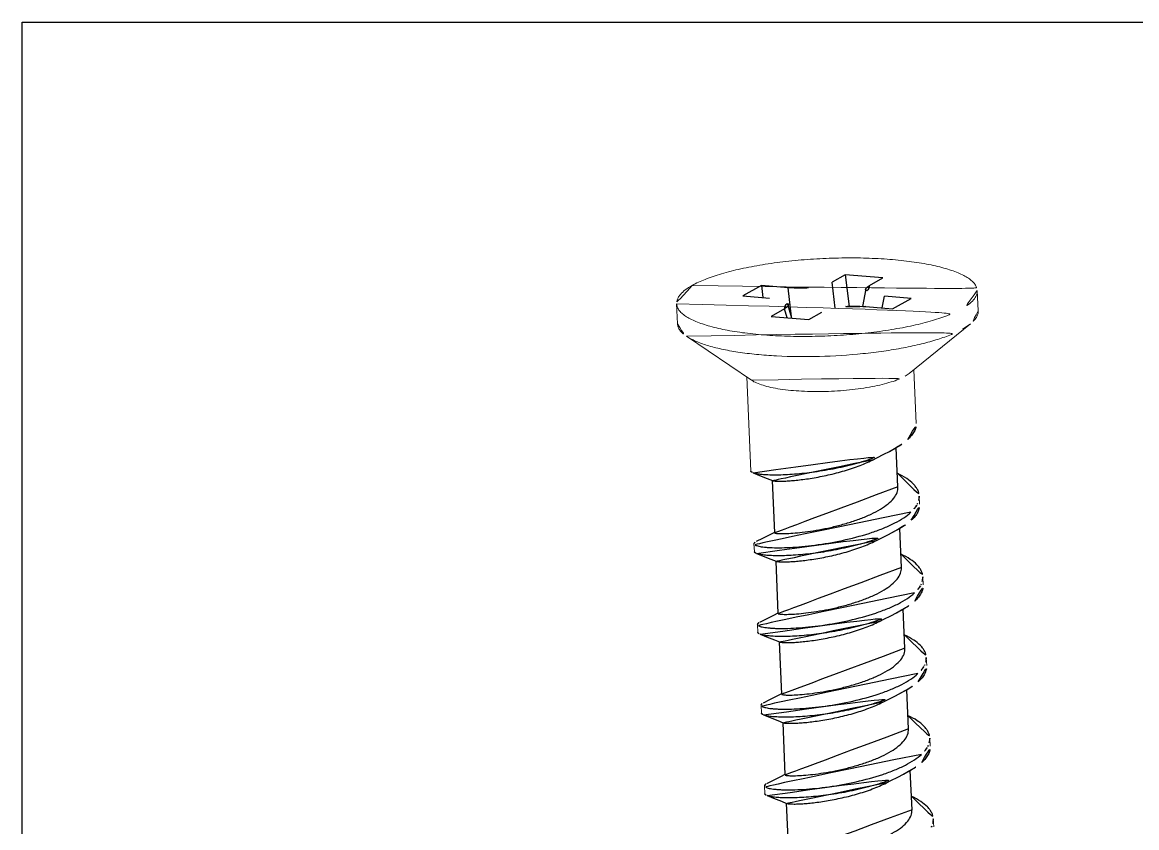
# Model space of a CAD drawing. Extents: x 16296675204 to 16296683393, y -37409618576 to -37409617244.
# Drawn here: x 16296675477.9 to 16296675504.55, y -37409618138.15 to -37409618118.88 of the extents above; entities that cross this region are included whole.
import ezdxf

# ---------------------------------------------------------------- set-up
doc = ezdxf.new("R2010")
doc.units = 0
doc.header["$LTSCALE"] = 10
doc.header["$MEASUREMENT"] = 0
doc.linetypes.add('ACAD_ISO02W100', pattern=[15, 12, -3])
doc.layers.get('0').update_dxf_attribs({"linetype": 'CONTINUOUS'})
doc.layers.add('虚线', color=8, linetype='ACAD_ISO02W100', lineweight=20)

msp = doc.modelspace()

# ---------------------------------------------------------------- linework, layer by layer
at = {"color": 7, "linetype": 'Continuous'}
for p, q in [((16296675497.58255, -37409618124.917809), (16296675497.26734, -37409618125.095192)), ((16296675498.478279, -37409618124.995689), (16296675497.58255, -37409618124.917809)), ((16296675497.58255, -37409618124.917809), (16296675497.67277, -37409618125.675339)), ((16296675495.575029, -37409618125.174606), (16296675495.13241, -37409618125.423691)), ((16296675496.212931, -37409618125.230072), (16296675495.575029, -37409618125.174606)), ((16296675495.575029, -37409618125.174606), (16296675495.60964, -37409618125.465187)), ((16296675496.295271, -37409618125.921387), (16296675496.212931, -37409618125.230072)), ((16296675497.34127, -37409618125.715919), (16296675497.26734, -37409618125.095192)), ((16296675498.163071, -37409618125.173073), (16296675498.478279, -37409618124.995689)), ((16296675495.13241, -37409618125.423691), (16296675495.770309, -37409618125.479156)), ((16296675497.999599, -37409618125.676041), (16296675498.081551, -37409618125.255623)), ((16296675498.464939, -37409618125.71344), (16296675498.52005, -37409618125.430656)), ((16296675499.157949, -37409618125.48613), (16296675498.52005, -37409618125.430656)), ((16296675498.71533, -37409618125.735207), (16296675499.157949, -37409618125.48613)), ((16296675496.127291, -37409618125.736748), (16296675495.81208, -37409618125.914131)), ((16296675496.18977, -37409618125.946968), (16296675496.127291, -37409618125.736748)), ((16296675496.305861, -37409618125.957062), (16296675496.2078, -37409618125.62709)), ((16296675498.077431, -37409618125.679749), (16296675498.71533, -37409618125.735207)), ((16296675495.81208, -37409618125.914131), (16296675496.707809, -37409618125.992012)), ((16296675496.707809, -37409618125.992012), (16296675497.02302, -37409618125.814629)), ((16296675498.843769, -37409618129.993179), (16296675498.803089, -37409618129.056686)), ((16296675495.71822, -37409618129.791611), (16296675495.843731, -37409618129.842087)), ((16296675495.834221, -37409618129.838257), (16296675495.88855, -37409618131.088753)), ((16296675498.92766, -37409618131.923866), (16296675498.886959, -37409618130.987244)), ((16296675495.802111, -37409618131.722313), (16296675495.92761, -37409618131.772781)), ((16296675495.9181, -37409618131.768959), (16296675495.972429, -37409618133.01944)), ((16296675499.011551, -37409618133.854568), (16296675498.97085, -37409618132.917923)), ((16296675495.88599, -37409618133.653), (16296675496.011499, -37409618133.703484)), ((16296675496.00198, -37409618133.699654), (16296675496.056311, -37409618134.950127)), ((16296675499.09543, -37409618135.785263), (16296675499.054741, -37409618134.848747)), ((16296675495.969879, -37409618135.583687), (16296675496.095381, -37409618135.634171)), ((16296675496.085871, -37409618135.630348), (16296675496.1402, -37409618136.880829)), ((16296675499.17931, -37409618137.71595), (16296675499.13862, -37409618136.779289)), ((16296675496.053761, -37409618137.514389), (16296675496.17927, -37409618137.564873)), ((16296675496.16975, -37409618137.561043), (16296675496.224079, -37409618138.811523))]:
    msp.add_line(p, q, dxfattribs=at)
msp.add_lwpolyline([(16296675531.21262, -37409618201.218651), (16296675477.89625, -37409618201.218651), (16296675477.89625, -37409618118.878937), (16296675531.21262, -37409618118.878937)], close=True)
for points in [[(16296675498.23077, -37409618129.350327), (16296675498.340071, -37409618129.29493), (16296675498.50156, -37409618129.214371), (16296675498.64015, -37409618129.146187)], [(16296675495.37623, -37409618129.657623), (16296675495.53376, -37409618129.718803), (16296675495.71822, -37409618129.791611)], [(16296675495.8867, -37409618131.085114), (16296675495.78046, -37409618131.138992), (16296675495.60294, -37409618131.2276), (16296675495.44776, -37409618131.30397)], [(16296675498.314659, -37409618131.281021), (16296675498.42395, -37409618131.225616), (16296675498.585449, -37409618131.145073), (16296675498.72403, -37409618131.076881)], [(16296675495.460119, -37409618131.58831), (16296675495.617649, -37409618131.64949), (16296675495.802111, -37409618131.722313)], [(16296675495.970591, -37409618133.015808), (16296675495.86434, -37409618133.069687), (16296675495.686819, -37409618133.158287), (16296675495.531651, -37409618133.234657)], [(16296675498.39854, -37409618133.211723), (16296675498.507839, -37409618133.156319), (16296675498.669331, -37409618133.07576), (16296675498.80792, -37409618133.007568)], [(16296675495.544001, -37409618133.518997), (16296675495.70153, -37409618133.580177), (16296675495.88599, -37409618133.653)], [(16296675496.05447, -37409618134.946503), (16296675495.948231, -37409618135.000381), (16296675495.77071, -37409618135.088989), (16296675495.61553, -37409618135.165352)], [(16296675498.48243, -37409618135.14241), (16296675498.591721, -37409618135.087013), (16296675498.75322, -37409618135.006447), (16296675498.8918, -37409618134.938263)], [(16296675495.62789, -37409618135.449699), (16296675495.785419, -37409618135.51088), (16296675495.969879, -37409618135.583687)], [(16296675496.138359, -37409618136.877197), (16296675496.03211, -37409618136.931084), (16296675495.854589, -37409618137.019676), (16296675495.699421, -37409618137.096046)], [(16296675498.566311, -37409618137.073097), (16296675498.67561, -37409618137.0177), (16296675498.837099, -37409618136.937149), (16296675498.975691, -37409618136.868958)], [(16296675495.711769, -37409618137.380386), (16296675495.869301, -37409618137.441566), (16296675496.053761, -37409618137.514389)]]:
    msp.add_lwpolyline(points, dxfattribs=at)
for centre, major_axis, ratio, start_param, end_param in [((16296675496.550541, -37409618125.025833), (-0.801806, -0.030785), 0.263882425, 1.126066153, 2.666704219), ((16296675498.90155, -37409618125.23024), (-0.821229, -0.039608), 0.25133448, 5.818141006, 7.358779072), ((16296675495.388809, -37409618125.679588), (-0.821229, -0.039608), 0.25133448, -3.606636955, -2.065998889), ((16296675497.73982, -37409618125.884003), (-0.801806, -0.030785), 0.263882425, -2.0155265, -0.474888434)]:
    msp.add_ellipse(centre, major_axis=major_axis, ratio=ratio, start_param=start_param, end_param=end_param, dxfattribs=at)
for points, knots in [([(16296675499.077909, -37409618128.862228), (16296675499.11002, -37409618128.832573), (16296675499.16728, -37409618128.772789), (16296675499.233391, -37409618128.675194), (16296675499.272619, -37409618128.575653), (16296675499.279699, -37409618128.507713), (16296675499.27828, -37409618128.475227)], [0, 0, 0, 0, 0.292045706, 0.550742358, 0.782817436, 1, 1, 1, 1]), ([(16296675498.64015, -37409618129.146187), (16296675498.724649, -37409618129.104828), (16296675498.87788, -37409618129.020943), (16296675499.01894, -37409618128.91671), (16296675499.077909, -37409618128.862228)], [0, 0, 0, 0, 0.539523175, 1, 1, 1, 1]), ([(16296675495.37624, -37409618129.657623), (16296675495.40045, -37409618129.666962), (16296675495.460791, -37409618129.681969), (16296675495.56699, -37409618129.697418), (16296675495.702471, -37409618129.707863), (16296675495.86487, -37409618129.712387), (16296675496.051571, -37409618129.710167), (16296675496.33996, -37409618129.696739), (16296675496.73535, -37409618129.659073), (16296675497.231529, -37409618129.582527), (16296675497.733231, -37409618129.472794), (16296675498.207069, -37409618129.332169), (16296675498.504101, -37409618129.212784), (16296675498.64015, -37409618129.146187)], [0, 0, 0, 0, 0.023276566, 0.055463247, 0.09623742, 0.145040673, 0.201136549, 0.263651163, 0.403927684, 0.557108169, 0.713672809, 0.86415492, 1, 1, 1, 1]), ([(16296675498.23077, -37409618129.350327), (16296675498.121811, -37409618129.406013), (16296675497.88699, -37409618129.506363), (16296675497.516371, -37409618129.626518), (16296675497.132429, -37409618129.721809), (16296675496.815519, -37409618129.780998), (16296675496.575649, -37409618129.815613), (16296675496.413589, -37409618129.834534), (16296675496.26737, -37409618129.847542), (16296675496.13958, -37409618129.85511), (16296675496.03245, -37409618129.857887), (16296675495.947901, -37409618129.856499), (16296675495.892191, -37409618129.852501), (16296675495.860189, -37409618129.84713), (16296675495.8484, -37409618129.843987), (16296675495.843731, -37409618129.842087)], [0, 0, 0, 0, 0.149149692, 0.310486425, 0.474512212, 0.630990703, 0.703238306, 0.769886721, 0.829852517, 0.882142193, 0.925906765, 0.960440098, 0.985212648, 0.993851739, 1, 1, 1, 1]), ([(16296675495.324011, -37409618129.614159), (16296675495.32419, -37409618129.618172), (16296675495.32736, -37409618129.627083), (16296675495.338381, -37409618129.63829), (16296675495.355101, -37409618129.648781), (16296675495.368589, -37409618129.654663), (16296675495.37624, -37409618129.657623)], [0, 0, 0, 0, 0.169964487, 0.380192821, 0.653494873, 1, 1, 1, 1]), ([(16296675498.83684, -37409618129.675331), (16296675498.91131, -37409618129.710693), (16296675499.04509, -37409618129.783272), (16296675499.189619, -37409618129.896294), (16296675499.27269, -37409618129.99305), (16296675499.316759, -37409618130.064468), (16296675499.344879, -37409618130.137833), (16296675499.352711, -37409618130.188164), (16296675499.353781, -37409618130.212852)], [0, 0, 0, 0, 0.317057743, 0.583748074, 0.699704525, 0.805924509, 0.904904925, 1, 1, 1, 1]), ([(16296675498.843769, -37409618129.993179), (16296675498.844761, -37409618130.015984), (16296675498.841749, -37409618130.06279), (16296675498.81501, -37409618130.15889), (16296675498.740511, -37409618130.279297), (16296675498.603359, -37409618130.411057), (16296675498.42079, -37409618130.535843), (16296675498.198959, -37409618130.651741), (16296675497.945829, -37409618130.757004), (16296675497.67086, -37409618130.849869), (16296675497.38448, -37409618130.929039), (16296675497.09766, -37409618130.993729), (16296675496.82144, -37409618131.043716), (16296675496.566469, -37409618131.079407), (16296675496.342621, -37409618131.101677), (16296675496.17952, -37409618131.111), (16296675496.07106, -37409618131.112556), (16296675496.0082, -37409618131.111443), (16296675495.958401, -37409618131.108322), (16296675495.925711, -37409618131.104362), (16296675495.906111, -37409618131.099854), (16296675495.8962, -37409618131.096558), (16296675495.88871, -37409618131.092247), (16296675495.888559, -37409618131.088753)], [0, 0, 0, 0, 0.020473064, 0.041729226, 0.088965761, 0.145234353, 0.211406525, 0.286735163, 0.369456871, 0.457154917, 0.547003049, 0.635953592, 0.720898874, 0.798817184, 0.866906327, 0.922705443, 0.9453497, 0.964215031, 0.979139366, 0.990015945, 0.99393238, 0.996849703, 1, 1, 1, 1]), ([(16296675499.353781, -37409618130.212852), (16296675499.355049, -37409618130.242043), (16296675499.349701, -37409618130.302628), (16296675499.329729, -37409618130.359894), (16296675499.31674, -37409618130.387871)], [0, 0, 0, 0, 0.486340642, 1, 1, 1, 1]), ([(16296675499.1618, -37409618130.792923), (16296675499.19392, -37409618130.763237), (16296675499.251209, -37409618130.703453), (16296675499.317341, -37409618130.605782), (16296675499.35655, -37409618130.506203), (16296675499.3636, -37409618130.438217), (16296675499.36216, -37409618130.405731)], [0, 0, 0, 0, 0.292058996, 0.550756019, 0.78282278, 1, 1, 1, 1]), ([(16296675499.294439, -37409618130.430367), (16296675499.285839, -37409618130.445023), (16296675499.24559, -37409618130.506813), (16296675499.19503, -37409618130.561401), (16296675499.15341, -37409618130.599854)], [0, 0, 0, 0, 0.230661655, 1, 1, 1, 1]), ([(16296675499.31674, -37409618130.387871), (16296675499.31509, -37409618130.391434), (16296675499.30817, -37409618130.405869), (16296675499.300541, -37409618130.419952), (16296675499.294439, -37409618130.430367)], [0, 0, 0, 0, 0.245567706, 1, 1, 1, 1]), ([(16296675499.15341, -37409618130.599854), (16296675499.100771, -37409618130.648483), (16296675498.976839, -37409618130.74218), (16296675498.76153, -37409618130.865509), (16296675498.50835, -37409618130.980408), (16296675498.11945, -37409618131.123589), (16296675497.593019, -37409618131.265533), (16296675497.05274, -37409618131.363091), (16296675496.628309, -37409618131.414642), (16296675496.33659, -37409618131.438766), (16296675496.074039, -37409618131.449821), (16296675495.876881, -37409618131.449188), (16296675495.7393, -37409618131.442528), (16296675495.65287, -37409618131.435349), (16296675495.578381, -37409618131.425919), (16296675495.516781, -37409618131.414803), (16296675495.467171, -37409618131.401466), (16296675495.427691, -37409618131.386436), (16296675495.40016, -37409618131.36647), (16296675495.399509, -37409618131.351784)], [0, 0, 0, 0, 0.054602615, 0.117789166, 0.188745253, 0.266169363, 0.433325532, 0.603347488, 0.684032993, 0.759000201, 0.826300458, 0.884192152, 0.909142841, 0.931212345, 0.950280087, 0.966251833, 0.979077401, 0.988796353, 1, 1, 1, 1]), ([(16296675498.72403, -37409618131.076881), (16296675498.808531, -37409618131.035522), (16296675498.961769, -37409618130.951637), (16296675499.102819, -37409618130.847397), (16296675499.1618, -37409618130.792923)], [0, 0, 0, 0, 0.539505924, 1, 1, 1, 1]), ([(16296675495.399509, -37409618131.351784), (16296675495.39934, -37409618131.347763), (16296675495.40172, -37409618131.338623), (16296675495.41173, -37409618131.3265), (16296675495.427469, -37409618131.314613), (16296675495.440399, -37409618131.307571), (16296675495.44776, -37409618131.30397)], [0, 0, 0, 0, 0.169923784, 0.38021977, 0.653573272, 1, 1, 1, 1]), ([(16296675495.460119, -37409618131.58831), (16296675495.484329, -37409618131.597649), (16296675495.54468, -37409618131.612663), (16296675495.650881, -37409618131.628113), (16296675495.786369, -37409618131.63855), (16296675495.94878, -37409618131.643089), (16296675496.1355, -37409618131.640846), (16296675496.42391, -37409618131.627434), (16296675496.8193, -37409618131.58976), (16296675497.31547, -37409618131.513206), (16296675497.817169, -37409618131.403473), (16296675498.290991, -37409618131.262848), (16296675498.587999, -37409618131.143463), (16296675498.72403, -37409618131.076881)], [0, 0, 0, 0, 0.023276892, 0.055464645, 0.096240648, 0.145049353, 0.201151804, 0.263673445, 0.403950807, 0.557126029, 0.713689384, 0.864168888, 1, 1, 1, 1]), ([(16296675498.31465, -37409618131.281021), (16296675498.205681, -37409618131.336693), (16296675497.970869, -37409618131.43705), (16296675497.60025, -37409618131.557213), (16296675497.216311, -37409618131.652496), (16296675496.899401, -37409618131.7117), (16296675496.659531, -37409618131.746292), (16296675496.497471, -37409618131.765228), (16296675496.351259, -37409618131.778236), (16296675496.223471, -37409618131.785797), (16296675496.116329, -37409618131.788589), (16296675496.03178, -37409618131.787193), (16296675495.97608, -37409618131.783203), (16296675495.944071, -37409618131.777817), (16296675495.932289, -37409618131.774681), (16296675495.92762, -37409618131.772781)], [0, 0, 0, 0, 0.149151444, 0.31048851, 0.474514788, 0.630995045, 0.703238917, 0.769892315, 0.829853838, 0.882146381, 0.925911335, 0.960441334, 0.985220341, 0.993856093, 1, 1, 1, 1]), ([(16296675495.4079, -37409618131.544899), (16296675495.408091, -37409618131.548912), (16296675495.41128, -37409618131.5578), (16296675495.422291, -37409618131.569), (16296675495.438999, -37409618131.579483), (16296675495.45248, -37409618131.585358), (16296675495.460119, -37409618131.58831)], [0, 0, 0, 0, 0.170000013, 0.380313825, 0.653600326, 1, 1, 1, 1]), ([(16296675498.92115, -37409618131.606232), (16296675498.99555, -37409618131.641563), (16296675499.1292, -37409618131.714119), (16296675499.273581, -37409618131.827057), (16296675499.356569, -37409618131.923737), (16296675499.4006, -37409618131.995087), (16296675499.42873, -37409618132.068398), (16296675499.436569, -37409618132.118683), (16296675499.43766, -37409618132.143356)], [0, 0, 0, 0, 0.317038141, 0.583721003, 0.699682042, 0.805910367, 0.904900162, 1, 1, 1, 1]), ([(16296675498.92765, -37409618131.923866), (16296675498.92864, -37409618131.946671), (16296675498.925619, -37409618131.993477), (16296675498.89892, -37409618132.089592), (16296675498.8244, -37409618132.209999), (16296675498.687241, -37409618132.341759), (16296675498.504669, -37409618132.46653), (16296675498.282841, -37409618132.582428), (16296675498.029711, -37409618132.687698), (16296675497.75474, -37409618132.780563), (16296675497.468361, -37409618132.859734), (16296675497.18154, -37409618132.924423), (16296675496.905319, -37409618132.974419), (16296675496.65036, -37409618133.010094), (16296675496.42651, -37409618133.032372), (16296675496.263411, -37409618133.041687), (16296675496.154949, -37409618133.043259), (16296675496.092079, -37409618133.042137), (16296675496.04228, -37409618133.039009), (16296675496.00959, -37409618133.035057), (16296675495.99, -37409618133.030548), (16296675495.980101, -37409618133.027237), (16296675495.97258, -37409618133.022949), (16296675495.972429, -37409618133.01944)], [0, 0, 0, 0, 0.020473397, 0.04172825, 0.088964795, 0.145234699, 0.21140827, 0.286737033, 0.369457519, 0.457154473, 0.547002625, 0.635953948, 0.720899289, 0.798816176, 0.866903321, 0.922701866, 0.945350284, 0.96421297, 0.979137498, 0.990016213, 0.993929145, 0.99684572, 1, 1, 1, 1]), ([(16296675499.43766, -37409618132.143356), (16296675499.43895, -37409618132.1726), (16296675499.433599, -37409618132.233307), (16296675499.41358, -37409618132.29068), (16296675499.40056, -37409618132.318718)], [0, 0, 0, 0, 0.486306326, 1, 1, 1, 1]), ([(16296675499.24568, -37409618132.72361), (16296675499.2778, -37409618132.693939), (16296675499.335079, -37409618132.63414), (16296675499.401211, -37409618132.536491), (16296675499.44043, -37409618132.436897), (16296675499.447479, -37409618132.368927), (16296675499.446051, -37409618132.336441)], [0, 0, 0, 0, 0.292042277, 0.550741516, 0.782816052, 1, 1, 1, 1]), ([(16296675499.378759, -37409618132.360313), (16296675499.370159, -37409618132.375038), (16296675499.32983, -37409618132.437111), (16296675499.279079, -37409618132.491943), (16296675499.237301, -37409618132.53054)], [0, 0, 0, 0, 0.230586123, 1, 1, 1, 1]), ([(16296675499.40056, -37409618132.318718), (16296675499.398939, -37409618132.322212), (16296675499.39217, -37409618132.336327), (16296675499.38471, -37409618132.350121), (16296675499.378759, -37409618132.360313)], [0, 0, 0, 0, 0.245662192, 1, 1, 1, 1]), ([(16296675499.237301, -37409618132.53054), (16296675499.18466, -37409618132.57917), (16296675499.060749, -37409618132.672859), (16296675498.84548, -37409618132.796173), (16296675498.59236, -37409618132.911049), (16296675498.20352, -37409618133.054222), (16296675497.67716, -37409618133.196159), (16296675497.13694, -37409618133.293739), (16296675496.71254, -37409618133.345299), (16296675496.420811, -37409618133.369438), (16296675496.15822, -37409618133.380508), (16296675495.96102, -37409618133.37989), (16296675495.82341, -37409618133.37323), (16296675495.73695, -37409618133.366058), (16296675495.662439, -37409618133.356644), (16296675495.600809, -37409618133.345528), (16296675495.551161, -37409618133.332199), (16296675495.511641, -37409618133.317162), (16296675495.484079, -37409618133.297234), (16296675495.4834, -37409618133.282516)], [0, 0, 0, 0, 0.054597217, 0.117772269, 0.188713614, 0.266122839, 0.433262524, 0.603270318, 0.683950983, 0.758921475, 0.826233658, 0.884138543, 0.909095902, 0.931171631, 0.950246803, 0.966225121, 0.979058274, 0.988784535, 1, 1, 1, 1]), ([(16296675498.80792, -37409618133.007568), (16296675498.89241, -37409618132.966217), (16296675499.04565, -37409618132.882317), (16296675499.186701, -37409618132.778099), (16296675499.24568, -37409618132.72361)], [0, 0, 0, 0, 0.539514938, 1, 1, 1, 1]), ([(16296675495.54401, -37409618133.518997), (16296675495.56822, -37409618133.528343), (16296675495.628559, -37409618133.543358), (16296675495.73476, -37409618133.558807), (16296675495.870239, -37409618133.569237), (16296675496.03264, -37409618133.573776), (16296675496.219351, -37409618133.571548), (16296675496.507759, -37409618133.558128), (16296675496.903151, -37409618133.520462), (16296675497.399309, -37409618133.443916), (16296675497.901011, -37409618133.334167), (16296675498.37484, -37409618133.193558), (16296675498.671869, -37409618133.074158), (16296675498.80792, -37409618133.007568)], [0, 0, 0, 0, 0.023278057, 0.055464367, 0.096237391, 0.145041777, 0.201140971, 0.263660908, 0.403941326, 0.557113817, 0.713670843, 0.864155822, 1, 1, 1, 1]), ([(16296675498.39854, -37409618133.211723), (16296675498.289579, -37409618133.267403), (16296675498.05476, -37409618133.367737), (16296675497.684139, -37409618133.487907), (16296675497.3002, -37409618133.583199), (16296675496.98329, -37409618133.642387), (16296675496.74342, -37409618133.676987), (16296675496.58136, -37409618133.695923), (16296675496.435141, -37409618133.708931), (16296675496.30735, -37409618133.716499), (16296675496.200211, -37409618133.719276), (16296675496.115669, -37409618133.717888), (16296675496.059959, -37409618133.713882), (16296675496.02795, -37409618133.708511), (16296675496.016171, -37409618133.705383), (16296675496.011499, -37409618133.703484)], [0, 0, 0, 0, 0.149149925, 0.310486899, 0.474512549, 0.630991091, 0.703238754, 0.769887552, 0.829852148, 0.882143536, 0.925906325, 0.960441356, 0.985212845, 0.993853208, 1, 1, 1, 1]), ([(16296675495.4834, -37409618133.282516), (16296675495.48321, -37409618133.278503), (16296675495.48558, -37409618133.269348), (16296675495.49559, -37409618133.257217), (16296675495.511339, -37409618133.245308), (16296675495.524269, -37409618133.238274), (16296675495.531639, -37409618133.234657)], [0, 0, 0, 0, 0.169900019, 0.380141039, 0.653487407, 1, 1, 1, 1]), ([(16296675495.491791, -37409618133.475571), (16296675495.49197, -37409618133.479591), (16296675495.49515, -37409618133.48848), (16296675495.50617, -37409618133.499687), (16296675495.522881, -37409618133.510178), (16296675495.53636, -37409618133.516052), (16296675495.54401, -37409618133.518997)], [0, 0, 0, 0, 0.169993056, 0.38028427, 0.653562307, 1, 1, 1, 1]), ([(16296675499.005751, -37409618133.537262), (16296675499.08005, -37409618133.572594), (16296675499.21352, -37409618133.645103), (16296675499.3577, -37409618133.75798), (16296675499.440559, -37409618133.854599), (16296675499.484541, -37409618133.925903), (16296675499.51263, -37409618133.999153), (16296675499.52046, -37409618134.0494), (16296675499.52154, -37409618134.074074)], [0, 0, 0, 0, 0.316984893, 0.583639069, 0.699603812, 0.805849235, 0.904865736, 1, 1, 1, 1]), ([(16296675499.011539, -37409618133.854568), (16296675499.012541, -37409618133.877357), (16296675499.00951, -37409618133.924179), (16296675498.98279, -37409618134.020279), (16296675498.908279, -37409618134.140694), (16296675498.77113, -37409618134.272453), (16296675498.58856, -37409618134.397217), (16296675498.36673, -37409618134.513123), (16296675498.1136, -37409618134.618393), (16296675497.838631, -37409618134.71125), (16296675497.55225, -37409618134.790421), (16296675497.26543, -37409618134.855118), (16296675496.98921, -37409618134.905113), (16296675496.73424, -37409618134.940788), (16296675496.510389, -37409618134.963074), (16296675496.34729, -37409618134.972389), (16296675496.238831, -37409618134.973953), (16296675496.17597, -37409618134.972832), (16296675496.126169, -37409618134.969704), (16296675496.093479, -37409618134.965752), (16296675496.073879, -37409618134.961243), (16296675496.063971, -37409618134.957939), (16296675496.05648, -37409618134.953644), (16296675496.05632, -37409618134.950127)], [0, 0, 0, 0, 0.02047321, 0.04172905, 0.08896589, 0.145234743, 0.211406872, 0.286735126, 0.369456489, 0.457154687, 0.547003065, 0.635953623, 0.720898634, 0.798816603, 0.866905772, 0.922705652, 0.945349236, 0.964215767, 0.979138535, 0.990016578, 0.993933024, 0.996849142, 1, 1, 1, 1]), ([(16296675499.329571, -37409618134.654297), (16296675499.361679, -37409618134.624641), (16296675499.41894, -37409618134.56488), (16296675499.485041, -37409618134.467278), (16296675499.524269, -37409618134.367752), (16296675499.531349, -37409618134.299812), (16296675499.52994, -37409618134.267342)], [0, 0, 0, 0, 0.292056058, 0.55074832, 0.782819238, 1, 1, 1, 1]), ([(16296675499.463751, -37409618134.289093), (16296675499.455139, -37409618134.303993), (16296675499.414619, -37409618134.366814), (16296675499.36339, -37409618134.422241), (16296675499.32118, -37409618134.461243)], [0, 0, 0, 0, 0.230394881, 1, 1, 1, 1]), ([(16296675499.484091, -37409618134.25016), (16296675499.482571, -37409618134.253418), (16296675499.476231, -37409618134.266617), (16296675499.46928, -37409618134.279533), (16296675499.463751, -37409618134.289093)], [0, 0, 0, 0, 0.24594043, 1, 1, 1, 1]), ([(16296675499.52154, -37409618134.074074), (16296675499.52284, -37409618134.103432), (16296675499.51742, -37409618134.164413), (16296675499.497219, -37409618134.222008), (16296675499.484091, -37409618134.25016)], [0, 0, 0, 0, 0.486199985, 1, 1, 1, 1]), ([(16296675499.32118, -37409618134.461243), (16296675499.268539, -37409618134.509857), (16296675499.144621, -37409618134.603561), (16296675498.92934, -37409618134.726883), (16296675498.676189, -37409618134.841766), (16296675498.287319, -37409618134.98494), (16296675497.760941, -37409618135.126877), (16296675497.220711, -37409618135.224449), (16296675496.796301, -37409618135.276009), (16296675496.50457, -37409618135.30014), (16296675496.241989, -37409618135.311203), (16296675496.044809, -37409618135.310593), (16296675495.907221, -37409618135.303917), (16296675495.82077, -37409618135.296753), (16296675495.746269, -37409618135.287323), (16296675495.68465, -37409618135.276207), (16296675495.63501, -37409618135.262878), (16296675495.595501, -37409618135.247849), (16296675495.567949, -37409618135.227898), (16296675495.56728, -37409618135.213203)], [0, 0, 0, 0, 0.05459869, 0.11777762, 0.188727264, 0.266146226, 0.433292764, 0.603296072, 0.683979386, 0.758950658, 0.826259313, 0.88415787, 0.909111388, 0.931183846, 0.950256241, 0.966231778, 0.979063344, 0.988787913, 1, 1, 1, 1]), ([(16296675498.8918, -37409618134.938263), (16296675498.976299, -37409618134.896896), (16296675499.129539, -37409618134.813019), (16296675499.27059, -37409618134.708794), (16296675499.329571, -37409618134.654297)], [0, 0, 0, 0, 0.539520138, 1, 1, 1, 1]), ([(16296675495.62789, -37409618135.449699), (16296675495.652109, -37409618135.459038), (16296675495.71244, -37409618135.474052), (16296675495.818649, -37409618135.489487), (16296675495.954121, -37409618135.499939), (16296675496.116529, -37409618135.504478), (16296675496.30323, -37409618135.502243), (16296675496.591619, -37409618135.488823), (16296675496.987009, -37409618135.451157), (16296675497.483191, -37409618135.374611), (16296675497.9849, -37409618135.264862), (16296675498.458731, -37409618135.124237), (16296675498.75576, -37409618135.004852), (16296675498.8918, -37409618134.938263)], [0, 0, 0, 0, 0.023276407, 0.055463181, 0.096237908, 0.145042369, 0.201139714, 0.263655278, 0.403931506, 0.557112621, 0.713678891, 0.864158647, 1, 1, 1, 1]), ([(16296675495.56728, -37409618135.213203), (16296675495.567101, -37409618135.209183), (16296675495.569469, -37409618135.200027), (16296675495.579479, -37409618135.187897), (16296675495.59523, -37409618135.175987), (16296675495.60816, -37409618135.168961), (16296675495.61553, -37409618135.165352)], [0, 0, 0, 0, 0.169908325, 0.380176255, 0.653525717, 1, 1, 1, 1]), ([(16296675498.48242, -37409618135.14241), (16296675498.373449, -37409618135.198067), (16296675498.138639, -37409618135.298431), (16296675497.768021, -37409618135.418587), (16296675497.384081, -37409618135.513893), (16296675497.067169, -37409618135.57309), (16296675496.827299, -37409618135.607681), (16296675496.665239, -37409618135.62661), (16296675496.51903, -37409618135.639618), (16296675496.391239, -37409618135.647186), (16296675496.2841, -37409618135.649979), (16296675496.199551, -37409618135.648567), (16296675496.14385, -37409618135.644577), (16296675496.111839, -37409618135.639214), (16296675496.10006, -37409618135.636063), (16296675496.09539, -37409618135.634171)], [0, 0, 0, 0, 0.149151082, 0.31048801, 0.474514413, 0.630994577, 0.703238601, 0.769891117, 0.829854077, 0.882144985, 0.925911753, 0.960440489, 0.985219788, 0.993854646, 1, 1, 1, 1]), ([(16296675495.57567, -37409618135.406258), (16296675495.57585, -37409618135.410278), (16296675495.579029, -37409618135.419167), (16296675495.59005, -37409618135.430382), (16296675495.60676, -37409618135.440857), (16296675495.620239, -37409618135.446747), (16296675495.62789, -37409618135.449699)], [0, 0, 0, 0, 0.169972208, 0.380232623, 0.65353903, 1, 1, 1, 1]), ([(16296675499.086969, -37409618135.46669), (16296675499.161671, -37409618135.50209), (16296675499.295851, -37409618135.574753), (16296675499.440821, -37409618135.687927), (16296675499.52412, -37409618135.784821), (16296675499.56831, -37409618135.856339), (16296675499.596531, -37409618135.929817), (16296675499.604361, -37409618135.980217), (16296675499.60544, -37409618136.004967)], [0, 0, 0, 0, 0.3172345, 0.583924157, 0.69985153, 0.806036112, 0.904966851, 1, 1, 1, 1]), ([(16296675499.095421, -37409618135.785263), (16296675499.096411, -37409618135.808052), (16296675499.093399, -37409618135.854874), (16296675499.066681, -37409618135.950974), (16296675498.99217, -37409618136.071388), (16296675498.855021, -37409618136.20314), (16296675498.67244, -37409618136.327911), (16296675498.450609, -37409618136.443817), (16296675498.197479, -37409618136.54908), (16296675497.92251, -37409618136.641937), (16296675497.636129, -37409618136.721123), (16296675497.34931, -37409618136.785812), (16296675497.07309, -37409618136.835808), (16296675496.81813, -37409618136.871483), (16296675496.59428, -37409618136.893761), (16296675496.431179, -37409618136.903084), (16296675496.32271, -37409618136.904648), (16296675496.25985, -37409618136.903526), (16296675496.210051, -37409618136.900398), (16296675496.177361, -37409618136.896446), (16296675496.15777, -37409618136.891937), (16296675496.147869, -37409618136.888634), (16296675496.14035, -37409618136.884338), (16296675496.1402, -37409618136.880829)], [0, 0, 0, 0, 0.020473134, 0.041728323, 0.088964486, 0.14523392, 0.211407584, 0.286736716, 0.369457507, 0.457154493, 0.547002463, 0.635953727, 0.720899492, 0.798816786, 0.866903955, 0.922702124, 0.945350952, 0.964212695, 0.979138569, 0.990015654, 0.993929113, 0.996846507, 1, 1, 1, 1]), ([(16296675499.60544, -37409618136.004967), (16296675499.606701, -37409618136.03405), (16296675499.601391, -37409618136.094414), (16296675499.58156, -37409618136.151466), (16296675499.568661, -37409618136.179367)], [0, 0, 0, 0, 0.486427564, 1, 1, 1, 1]), ([(16296675499.40506, -37409618136.39193), (16296675499.352421, -37409618136.440559), (16296675499.2285, -37409618136.534264), (16296675499.01321, -37409618136.657578), (16296675498.76005, -37409618136.772469), (16296675498.37118, -37409618136.915642), (16296675497.84477, -37409618137.057579), (16296675497.30452, -37409618137.155151), (16296675496.8801, -37409618137.206711), (16296675496.588381, -37409618137.230827), (16296675496.325809, -37409618137.241898), (16296675496.128639, -37409618137.241272), (16296675495.99106, -37409618137.234612), (16296675495.90461, -37409618137.22744), (16296675495.830111, -37409618137.21801), (16296675495.768499, -37409618137.206902), (16296675495.71887, -37409618137.193573), (16296675495.679371, -37409618137.178543), (16296675495.651831, -37409618137.158577), (16296675495.651171, -37409618137.143883)], [0, 0, 0, 0, 0.0546001, 0.117782597, 0.188733632, 0.266151748, 0.433300018, 0.60331817, 0.68400267, 0.75896991, 0.826272935, 0.884169085, 0.909122385, 0.931194582, 0.950265184, 0.96624001, 0.979068811, 0.988791119, 1, 1, 1, 1]), ([(16296675499.41345, -37409618136.584999), (16296675499.44558, -37409618136.555321), (16296675499.502871, -37409618136.495506), (16296675499.569, -37409618136.39785), (16296675499.60821, -37409618136.298264), (16296675499.61525, -37409618136.230278), (16296675499.613819, -37409618136.197777)], [0, 0, 0, 0, 0.292057156, 0.550753557, 0.782820762, 1, 1, 1, 1]), ([(16296675499.544809, -37409618136.224617), (16296675499.53624, -37409618136.23909), (16296675499.49622, -37409618136.300011), (16296675499.446199, -37409618136.353928), (16296675499.40506, -37409618136.39193)], [0, 0, 0, 0, 0.23088135, 1, 1, 1, 1]), ([(16296675499.568661, -37409618136.179367), (16296675499.56691, -37409618136.183167), (16296675499.55954, -37409618136.198563), (16296675499.551371, -37409618136.213547), (16296675499.544809, -37409618136.224617)], [0, 0, 0, 0, 0.245278164, 1, 1, 1, 1]), ([(16296675498.975691, -37409618136.868958), (16296675499.060181, -37409618136.827606), (16296675499.213421, -37409618136.743713), (16296675499.354469, -37409618136.639481), (16296675499.41345, -37409618136.584999)], [0, 0, 0, 0, 0.539501208, 1, 1, 1, 1]), ([(16296675495.711769, -37409618137.380386), (16296675495.735991, -37409618137.389732), (16296675495.796329, -37409618137.404747), (16296675495.90254, -37409618137.420189), (16296675496.038019, -37409618137.430634), (16296675496.200439, -37409618137.435173), (16296675496.387159, -37409618137.432938), (16296675496.67557, -37409618137.41951), (16296675497.070959, -37409618137.381844), (16296675497.567129, -37409618137.30529), (16296675498.068821, -37409618137.195549), (16296675498.542629, -37409618137.054932), (16296675498.839649, -37409618136.935539), (16296675498.975691, -37409618136.868958)], [0, 0, 0, 0, 0.023277738, 0.055465794, 0.096241954, 0.14505144, 0.20115394, 0.26367632, 0.403954117, 0.557125453, 0.713686867, 0.864167196, 1, 1, 1, 1]), ([(16296675495.651171, -37409618137.143883), (16296675495.65099, -37409618137.139862), (16296675495.65336, -37409618137.130707), (16296675495.66337, -37409618137.118591), (16296675495.679119, -37409618137.106689), (16296675495.692051, -37409618137.099663), (16296675495.699421, -37409618137.096046)], [0, 0, 0, 0, 0.169912341, 0.380179031, 0.653529502, 1, 1, 1, 1]), ([(16296675498.566311, -37409618137.073097), (16296675498.45735, -37409618137.128777), (16296675498.22253, -37409618137.229134), (16296675497.8519, -37409618137.349289), (16296675497.46797, -37409618137.444588), (16296675497.15106, -37409618137.503777), (16296675496.91119, -37409618137.538383), (16296675496.74913, -37409618137.557297), (16296675496.602909, -37409618137.570312), (16296675496.475121, -37409618137.577888), (16296675496.367979, -37409618137.580673), (16296675496.28344, -37409618137.579277), (16296675496.22773, -37409618137.575272), (16296675496.195721, -37409618137.569901), (16296675496.183941, -37409618137.566757), (16296675496.17927, -37409618137.564873)], [0, 0, 0, 0, 0.149150481, 0.310487645, 0.474513263, 0.630992056, 0.703239131, 0.769889043, 0.829852195, 0.882145353, 0.925906742, 0.960442514, 0.985214087, 0.993855175, 1, 1, 1, 1]), ([(16296675495.659559, -37409618137.336967), (16296675495.65974, -37409618137.340988), (16296675495.66293, -37409618137.349876), (16296675495.673941, -37409618137.361076), (16296675495.690651, -37409618137.371567), (16296675495.70413, -37409618137.377441), (16296675495.711769, -37409618137.380386)], [0, 0, 0, 0, 0.170000578, 0.380309158, 0.653587418, 1, 1, 1, 1]), ([(16296675499.17309, -37409618137.398453), (16296675499.24744, -37409618137.433769), (16296675499.38101, -37409618137.50631), (16296675499.525311, -37409618137.619217), (16296675499.60825, -37409618137.715874), (16296675499.652269, -37409618137.787201), (16296675499.68038, -37409618137.860474), (16296675499.688219, -37409618137.910744), (16296675499.68931, -37409618137.93541)], [0, 0, 0, 0, 0.317020572, 0.583696175, 0.69965802, 0.805891088, 0.904889407, 1, 1, 1, 1]), ([(16296675499.17931, -37409618137.71595), (16296675499.180309, -37409618137.738747), (16296675499.177271, -37409618137.785561), (16296675499.15057, -37409618137.881668), (16296675499.07605, -37409618138.002083), (16296675498.93889, -37409618138.133827), (16296675498.756321, -37409618138.258614), (16296675498.534491, -37409618138.374512), (16296675498.28137, -37409618138.479767), (16296675498.006399, -37409618138.572639), (16296675497.72002, -37409618138.65181), (16296675497.433201, -37409618138.716499), (16296675497.156981, -37409618138.766487), (16296675496.90201, -37409618138.802177), (16296675496.67816, -37409618138.824448), (16296675496.51506, -37409618138.833778), (16296675496.406601, -37409618138.835342), (16296675496.34374, -37409618138.834221), (16296675496.29394, -37409618138.831093), (16296675496.26124, -37409618138.827141), (16296675496.24165, -37409618138.822632), (16296675496.231741, -37409618138.819321), (16296675496.224251, -37409618138.815033), (16296675496.224091, -37409618138.811523)], [0, 0, 0, 0, 0.020473379, 0.041728798, 0.088965914, 0.145235111, 0.211407373, 0.286735407, 0.369456346, 0.45715445, 0.547003048, 0.635953711, 0.72089852, 0.798816075, 0.866904958, 0.922705167, 0.945348959, 0.964216136, 0.979137713, 0.990017197, 0.993933035, 0.996848199, 1, 1, 1, 1]), ([(16296675499.68931, -37409618137.93541), (16296675499.690611, -37409618137.964684), (16296675499.685249, -37409618138.025429), (16296675499.665199, -37409618138.082848), (16296675499.652161, -37409618138.110909)], [0, 0, 0, 0, 0.48629063, 1, 1, 1, 1]), ([(16296675499.652161, -37409618138.110909), (16296675499.650551, -37409618138.114357), (16296675499.64386, -37409618138.128326), (16296675499.63648, -37409618138.141983), (16296675499.6306, -37409618138.152077)], [0, 0, 0, 0, 0.245707587, 1, 1, 1, 1])]:
    msp.add_open_spline(points, degree=3, knots=knots, dxfattribs=at)
at = {"layer": '虚线', "color": 7, "linetype": 'Continuous'}
for p, q in [((16296675500.76276, -37409618125.781319), (16296675500.741791, -37409618125.298653)), ((16296675493.56955, -37409618126.093849), (16296675493.548571, -37409618125.611183)), ((16296675499.11516, -37409618127.277962), (16296675500.576349, -37409618126.094353)), ((16296675500.576349, -37409618126.094353), (16296675500.390779, -37409618126.217949)), ((16296675495.34074, -37409618127.441948), (16296675493.7824, -37409618126.389526)), ((16296675495.324011, -37409618129.614166), (16296675495.226271, -37409618127.364639)), ((16296675499.11516, -37409618127.277962), (16296675499.01206, -37409618127.346626)), ((16296675499.27829, -37409618128.475189), (16296675499.2225, -37409618127.191017)), ((16296675499.362181, -37409618130.405884), (16296675499.35379, -37409618130.212807)), ((16296675495.40789, -37409618131.544853), (16296675495.3995, -37409618131.351784)), ((16296675499.44606, -37409618132.336578), (16296675499.43767, -37409618132.143509)), ((16296675495.491779, -37409618133.475548), (16296675495.483391, -37409618133.282478)), ((16296675499.529949, -37409618134.267273), (16296675499.521561, -37409618134.074203)), ((16296675495.575661, -37409618135.406242), (16296675495.56727, -37409618135.213173)), ((16296675499.613831, -37409618136.19796), (16296675499.60544, -37409618136.00489)), ((16296675495.65954, -37409618137.336937), (16296675495.651159, -37409618137.143867)), ((16296675499.69772, -37409618138.128647), (16296675499.689329, -37409618137.935593))]:
    msp.add_line(p, q, dxfattribs=at)
for points, knots in [([(16296675493.920561, -37409618125.174553), (16296675494.01989, -37409618125.118637), (16296675494.250019, -37409618125.014671), (16296675494.639521, -37409618124.884842), (16296675495.09779, -37409618124.769768), (16296675495.61232, -37409618124.672813), (16296675496.16918, -37409618124.596817), (16296675496.753, -37409618124.543983), (16296675497.347639, -37409618124.515823), (16296675497.936661, -37409618124.513107), (16296675498.503771, -37409618124.535889), (16296675499.033331, -37409618124.583427), (16296675499.51078, -37409618124.654297), (16296675499.86861, -37409618124.733917), (16296675500.117661, -37409618124.809883), (16296675500.275749, -37409618124.868767), (16296675500.412291, -37409618124.931686), (16296675500.526501, -37409618124.998207), (16296675500.617729, -37409618125.068108), (16296675500.68549, -37409618125.14135), (16296675500.72896, -37409618125.218163), (16296675500.740641, -37409618125.272621), (16296675500.74177, -37409618125.298714)], [0, 0, 0, 0, 0.047874429, 0.105679961, 0.172282423, 0.246160485, 0.325485972, 0.408240935, 0.49228692, 0.575442048, 0.655554599, 0.7305774, 0.798645146, 0.858162555, 0.884327349, 0.907947424, 0.928965317, 0.947398063, 0.963347598, 0.977069324, 0.989033532, 1, 1, 1, 1]), ([(16296675493.920561, -37409618125.174553), (16296675493.863541, -37409618125.206627), (16296675493.762671, -37409618125.270462), (16296675493.655661, -37409618125.365517), (16296675493.596979, -37409618125.443466), (16296675493.56752, -37409618125.499199), (16296675493.550541, -37409618125.555191), (16296675493.5478, -37409618125.592857), (16296675493.54859, -37409618125.611107)], [0, 0, 0, 0, 0.327021374, 0.595169581, 0.709531086, 0.81308833, 0.908677352, 1, 1, 1, 1]), ([(16296675500.74177, -37409618125.298714), (16296675500.742559, -37409618125.316963), (16296675500.73982, -37409618125.35463), (16296675500.722851, -37409618125.410622), (16296675500.69338, -37409618125.466347), (16296675500.634701, -37409618125.544296), (16296675500.527691, -37409618125.639359), (16296675500.426821, -37409618125.703194), (16296675500.36981, -37409618125.735283)], [0, 0, 0, 0, 0.091322648, 0.186911669, 0.290468914, 0.404830419, 0.672978626, 1, 1, 1, 1]), ([(16296675493.54859, -37409618125.611107), (16296675493.549721, -37409618125.637199), (16296675493.561411, -37409618125.691658), (16296675493.60487, -37409618125.768471), (16296675493.67264, -37409618125.841713), (16296675493.76387, -37409618125.911613), (16296675493.878071, -37409618125.978127), (16296675494.01462, -37409618126.041054), (16296675494.17271, -37409618126.099953), (16296675494.421749, -37409618126.175903), (16296675494.779579, -37409618126.255524), (16296675495.25703, -37409618126.326393), (16296675495.7866, -37409618126.373932), (16296675496.353701, -37409618126.396713), (16296675496.94272, -37409618126.393997), (16296675497.537359, -37409618126.365837), (16296675498.12118, -37409618126.313004), (16296675498.67804, -37409618126.237007), (16296675499.19257, -37409618126.140053), (16296675499.65085, -37409618126.024979), (16296675500.04034, -37409618125.895149), (16296675500.27047, -37409618125.791183), (16296675500.36981, -37409618125.735283)], [0, 0, 0, 0, 0.010966468, 0.022930676, 0.036652402, 0.052601937, 0.071034683, 0.092052576, 0.115672651, 0.141837445, 0.201354854, 0.2694226, 0.344445401, 0.424557952, 0.50771308, 0.591759065, 0.674514028, 0.753839515, 0.827717577, 0.894320039, 0.952125571, 1, 1, 1, 1]), ([(16296675500.762739, -37409618125.781319), (16296675500.76388, -37409618125.807457), (16296675500.75691, -37409618125.862877), (16296675500.72006, -37409618125.943336), (16296675500.658621, -37409618126.022392), (16296675500.60597, -37409618126.070343), (16296675500.57633, -37409618126.094337)], [0, 0, 0, 0, 0.208281181, 0.435593515, 0.696453828, 1, 1, 1, 1]), ([(16296675493.569559, -37409618126.093849), (16296675493.570709, -37409618126.120003), (16296675493.58246, -37409618126.174599), (16296675493.62616, -37409618126.251587), (16296675493.694241, -37409618126.324966), (16296675493.750811, -37409618126.368187), (16296675493.7824, -37409618126.389526)], [0, 0, 0, 0, 0.20833013, 0.435711518, 0.696619972, 1, 1, 1, 1]), ([(16296675493.7824, -37409618126.389526), (16296675493.8494, -37409618126.434769), (16296675494.011089, -37409618126.517799), (16296675494.292839, -37409618126.617722), (16296675494.634661, -37409618126.704109), (16296675495.029619, -37409618126.774887), (16296675495.469721, -37409618126.828468), (16296675496.11871, -37409618126.876289), (16296675496.96978, -37409618126.884827), (16296675497.82696, -37409618126.831001), (16296675498.49769, -37409618126.749237), (16296675498.966471, -37409618126.671791), (16296675499.397141, -37409618126.579208), (16296675499.78083, -37409618126.473557), (16296675500.109489, -37409618126.357178), (16296675500.30504, -37409618126.26619), (16296675500.390779, -37409618126.217949)], [0, 0, 0, 0, 0.035849086, 0.080086675, 0.132384916, 0.191999545, 0.257909739, 0.328892248, 0.480478464, 0.634909642, 0.709375917, 0.780033843, 0.845524409, 0.904633074, 0.956376518, 1, 1, 1, 1]), ([(16296675495.34075, -37409618127.441948), (16296675495.37797, -37409618127.467087), (16296675495.4678, -37409618127.513206), (16296675495.624319, -37409618127.568733), (16296675495.81422, -37409618127.616722), (16296675496.121189, -37409618127.671661), (16296675496.55621, -37409618127.711403), (16296675497.1115, -37409618127.717178), (16296675497.676029, -37409618127.68158), (16296675498.12956, -37409618127.618317), (16296675498.460039, -37409618127.54734), (16296675498.67321, -37409618127.48864), (16296675498.855789, -37409618127.423973), (16296675498.964439, -37409618127.373428), (16296675499.01206, -37409618127.346626)], [0, 0, 0, 0, 0.035850252, 0.080089415, 0.132393801, 0.192012102, 0.328875165, 0.480472785, 0.63491543, 0.780016704, 0.845511785, 0.904623949, 0.956379603, 1, 1, 1, 1])]:
    msp.add_open_spline(points, degree=3, knots=knots, dxfattribs=at)

doc.saveas('drawing.dxf')
